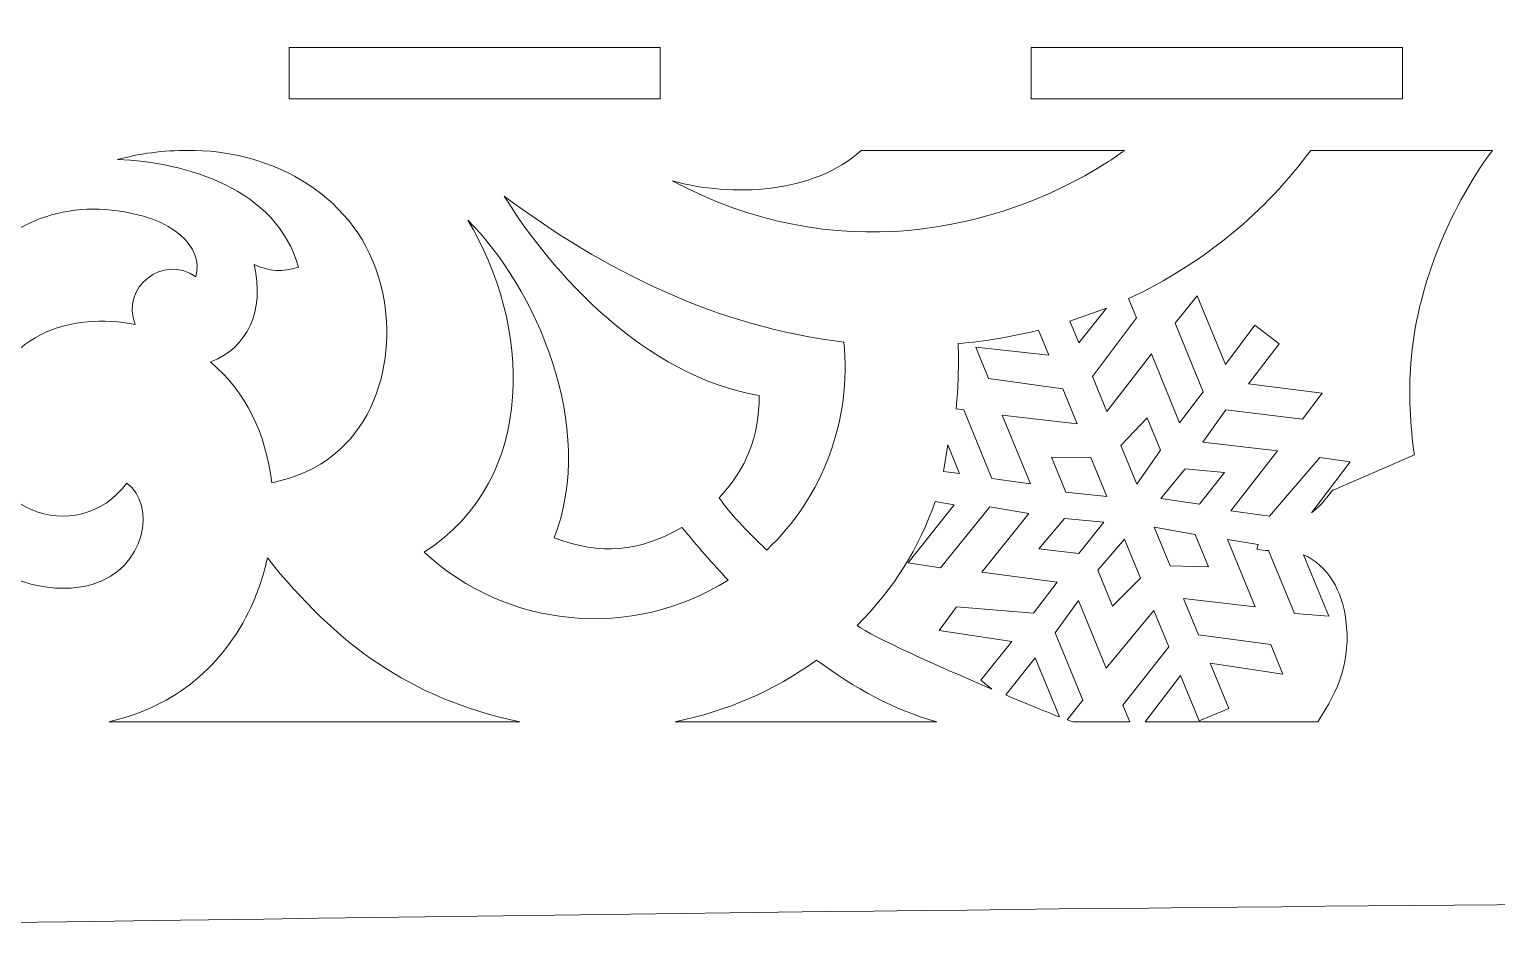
# Model space of a CAD drawing. Header units: centimetres. Extents: x -37.2 to 46.1, y -22.8 to 27.9.
# Drawn here: x 17.83 to 29.23, y -22.83 to -15.77 of the extents above; entities that cross this region are included whole.
import ezdxf

# ---------------------------------------------------------------- set-up
doc = ezdxf.new("R2010")
doc.units = ezdxf.units.CM
doc.header["$MEASUREMENT"] = 0
doc.layers.add('layer 1', color=7, linetype='Continuous')

msp = doc.modelspace()

# ---------------------------------------------------------------- linework, layer by layer
at = {"layer": 'layer 1', "color": 142, "lineweight": 9}
for points, knots in [([(5.04138, -7.22903), (5.04138, -7.22903), (5.04138, -7.80486), (5.04138, -7.80486), (5.04138, -7.80486), (4.11974, -8.68208), (3.58539, -9.56149), (3.36251, -10.50175), (3.36251, -10.50175), (3.05232, -11.81044), (3.3578, -13.15915), (4.07231, -14.72373), (4.07231, -14.72373), (4.15243, -14.89916), (4.21135, -15.0615), (4.25166, -15.21113), (4.25166, -15.21113), (4.25166, -15.21113), (4.0465, -15.4784), (4.0465, -15.4784), (4.0465, -15.4784), (4.0465, -15.4784), (3.81004, -15.51384), (3.81004, -15.51384), (3.81004, -15.51384), (3.81004, -15.51384), (4.02782, -15.2193), (4.02782, -15.2193), (4.02782, -15.2193), (4.02782, -15.2193), (3.93349, -15.14337), (3.93349, -15.14337), (3.93349, -15.14337), (3.93349, -15.14337), (3.63977, -15.53223), (3.63977, -15.53223), (3.63977, -15.53223), (3.60258, -15.4427), (3.58737, -15.38952), (3.47088, -15.31459), (3.47088, -15.31459), (3.47088, -15.31459), (3.91715, -15.12923), (3.91715, -15.12923), (3.91715, -15.12923), (3.91715, -15.12923), (3.87266, -15.02212), (3.87266, -15.02212), (3.87266, -15.02212), (3.87266, -15.02212), (3.53611, -15.15668), (3.53611, -15.15668), (3.53611, -15.15668), (3.53611, -15.15668), (3.63003, -14.9293), (3.63003, -14.9293), (3.63003, -14.9293), (3.63003, -14.9293), (3.96919, -14.78842), (3.96919, -14.78842), (3.96919, -14.78842), (3.96919, -14.78842), (3.91578, -14.68502), (3.91578, -14.68502), (3.91578, -14.68502), (3.91578, -14.68502), (3.69525, -14.7714), (3.69525, -14.7714), (3.69525, -14.7714), (3.69525, -14.7714), (3.76831, -14.59453), (3.76831, -14.59453), (3.76831, -14.59453), (3.76831, -14.59453), (3.66093, -14.55018), (3.66093, -14.55018), (3.66093, -14.55018), (3.66093, -14.55018), (3.58787, -14.72703), (3.58787, -14.72703), (3.58787, -14.72703), (3.58787, -14.72703), (3.49258, -14.51022), (3.49258, -14.51022), (3.49258, -14.51022), (3.49258, -14.51022), (3.38177, -14.54578), (3.38177, -14.54578), (3.38177, -14.54578), (3.38177, -14.54578), (3.52265, -14.88494), (3.52265, -14.88494), (3.52265, -14.88494), (3.52265, -14.88494), (3.42873, -15.11233), (3.42873, -15.11233), (3.42873, -15.11233), (3.42873, -15.11233), (3.28524, -14.77949), (3.28524, -14.77949), (3.28524, -14.77949), (3.28524, -14.77949), (3.17814, -14.82397), (3.17814, -14.82397), (3.17814, -14.82397), (3.17814, -14.82397), (3.3635, -15.27024), (3.3635, -15.27024), (3.3635, -15.27024), (3.3635, -15.27024), (3.34194, -15.26873), (3.34194, -15.26873), (3.34194, -15.26873), (3.25672, -15.24832), (3.17282, -15.26049), (3.09025, -15.30526), (3.09025, -15.30526), (3.09025, -15.30526), (3.15026, -14.81985), (3.15026, -14.81985), (3.15026, -14.81985), (3.15026, -14.81985), (3.02984, -14.80708), (3.02984, -14.80708), (3.02984, -14.80708), (3.02984, -14.80708), (2.98259, -15.17206), (2.98259, -15.17206), (2.98259, -15.17206), (2.98259, -15.17206), (2.83375, -14.97748), (2.83375, -14.97748), (2.83375, -14.97748), (2.83375, -14.97748), (2.88731, -14.61512), (2.88731, -14.61512), (2.88731, -14.61512), (2.88731, -14.61512), (2.76949, -14.59603), (2.76949, -14.59603), (2.76949, -14.59603), (2.76949, -14.59603), (2.73503, -14.84059), (2.73503, -14.84059), (2.73503, -14.84059), (2.73503, -14.84059), (2.61365, -14.68693), (2.61365, -14.68693), (2.61365, -14.68693), (2.61365, -14.68693), (2.52398, -14.7608), (2.52398, -14.7608), (2.52398, -14.7608), (2.52398, -14.7608), (2.63904, -14.91184), (2.63904, -14.91184), (2.63904, -14.91184), (2.63904, -14.91184), (2.39449, -14.87739), (2.39449, -14.87739), (2.39449, -14.87739), (2.39449, -14.87739), (2.38804, -15.00041), (2.38804, -15.00041), (2.38804, -15.00041), (2.38804, -15.00041), (2.73777, -15.04874), (2.73777, -15.04874), (2.73777, -15.04874), (2.73777, -15.04874), (2.89554, -15.23962), (2.89554, -15.23962), (2.89554, -15.23962), (2.89554, -15.23962), (2.52797, -15.19869), (2.52797, -15.19869), (2.52797, -15.19869), (2.52797, -15.19869), (2.51779, -15.3128), (2.51779, -15.3128), (2.51779, -15.3128), (2.51779, -15.3128), (2.99427, -15.37651), (2.99427, -15.37651), (2.99427, -15.37651), (2.97684, -15.41868), (2.9363, -15.42787), (2.91683, -15.49241), (2.91683, -15.49241), (2.91683, -15.49241), (2.88991, -15.62917), (2.88991, -15.62917), (2.88991, -15.62917), (2.88991, -15.62917), (2.50736, -15.33807), (2.50736, -15.33807), (2.50736, -15.33807), (2.50736, -15.33807), (2.43143, -15.4324), (2.43143, -15.4324), (2.43143, -15.4324), (2.43143, -15.4324), (2.72335, -15.65649), (2.72335, -15.65649), (2.72335, -15.65649), (2.72335, -15.65649), (2.47427, -15.6867), (2.47427, -15.6867), (2.47427, -15.6867), (2.47427, -15.6867), (2.19498, -15.46782), (2.19498, -15.46782), (2.19498, -15.46782), (2.19498, -15.46782), (2.11272, -15.55954), (2.11272, -15.55954), (2.11272, -15.55954), (2.11272, -15.55954), (2.3077, -15.71402), (2.3077, -15.71402), (2.3077, -15.71402), (2.3077, -15.71402), (2.12219, -15.73351), (2.12219, -15.73351), (2.12219, -15.73351), (2.12219, -15.73351), (2.13099, -15.85545), (2.13099, -15.85545), (2.13099, -15.85545), (2.13099, -15.85545), (2.32542, -15.83226), (2.32542, -15.83226), (2.32542, -15.83226), (2.32542, -15.83226), (2.17986, -16.02352), (2.17986, -16.02352), (2.17986, -16.02352), (2.17986, -16.02352), (2.27681, -16.09314), (2.27681, -16.09314), (2.27681, -16.09314), (2.27681, -16.09314), (2.49197, -15.80492), (2.49197, -15.80492), (2.49197, -15.80492), (2.49197, -15.80492), (2.73474, -15.77211), (2.73474, -15.77211), (2.73474, -15.77211), (2.73474, -15.77211), (2.51066, -16.06403), (2.51066, -16.06403), (2.51066, -16.06403), (2.51066, -16.06403), (2.60759, -16.13365), (2.60759, -16.13365), (2.60759, -16.13365), (2.60759, -16.13365), (2.90872, -15.76263), (2.90872, -15.76263), (2.90872, -15.76263), (2.93563, -15.85262), (2.99069, -15.92219), (3.0739, -15.97136), (3.0739, -15.97136), (3.0739, -15.97136), (2.62764, -16.15672), (2.62764, -16.15672), (2.62764, -16.15672), (2.62764, -16.15672), (2.67474, -16.2575), (2.67474, -16.2575), (2.67474, -16.2575), (2.67474, -16.2575), (3.01129, -16.12294), (3.01129, -16.12294), (3.01129, -16.12294), (3.01129, -16.12294), (2.91736, -16.35034), (2.91736, -16.35034), (2.91736, -16.35034), (2.91736, -16.35034), (2.57908, -16.48911), (2.57908, -16.48911), (2.57908, -16.48911), (2.57908, -16.48911), (2.62727, -16.59704), (2.62727, -16.59704), (2.62727, -16.59704), (2.53945, -16.55959), (2.45776, -16.51209), (2.38493, -16.45452), (2.38493, -16.45452), (2.12967, -16.25279), (1.99271, -15.8816), (2.13259, -15.32621), (2.13259, -15.32621), (2.41633, -14.19966), (2.07142, -13.07487), (1.31467, -12.2466), (1.31467, -12.2466), (0.62726, -11.49422), (-0.42188, -10.97805), (-1.45658, -11.12116), (-1.45658, -11.12116), (-3.77727, -11.44212), (-4.74234, -13.38298), (-4.47224, -15.58046), (-4.47224, -15.58046), (-4.42456, -15.96838), (-4.33878, -16.36589), (-4.21669, -16.76513), (-4.21669, -16.76513), (-4.79473, -16.86683), (-5.32915, -17.2274), (-5.5415, -17.87243), (-5.5415, -17.87243), (-5.65942, -18.23307), (-5.61338, -18.73274), (-5.28413, -19.05845), (-5.28413, -19.05845), (-5.01169, -19.29137), (-4.67593, -19.31282), (-4.41263, -19.05845), (-4.41263, -19.05845), (-4.12002, -18.75623), (-4.35351, -18.23307), (-4.76036, -18.28443), (-4.76036, -18.28443), (-4.85108, -17.97684), (-4.64613, -17.81971), (-4.35619, -17.79154), (-4.35619, -17.79154), (-4.11173, -17.77077), (-3.80631, -17.94811), (-3.47977, -18.45663), (-3.47977, -18.45663), (-3.43698, -18.53111), (-3.39301, -18.6043), (-3.34818, -18.67755), (-3.34818, -18.67755), (-2.2276, -20.48726), (-0.51073, -21.54817), (2.42099, -22.1322), (2.42099, -22.1322), (5.48001, -22.74159), (9.91313, -22.82743), (16.50877, -22.72871), (16.50877, -22.72871), (26.61682, -22.57742), (31.69118, -22.53529), (39.75325, -22.53529), (39.75325, -22.53529), (40.12609, -22.53529), (40.4675, -22.46321), (40.7757, -22.3332), (40.7757, -22.3332), (40.7757, -22.3332), (40.89259, -22.33345), (40.89259, -22.33345), (40.89259, -22.33345), (40.89259, -22.31752), (40.89981, -22.29612), (40.91347, -22.27006), (40.91347, -22.27006), (41.63048, -21.91592), (42.15383, -21.23918), (42.45852, -20.43673), (42.45852, -20.43673), (43.24648, -18.36154), (42.51304, -15.42093), (39.8571, -15.2402), (39.8571, -15.2402), (38.69057, -15.16083), (38.1064, -15.39247), (37.54139, -15.68056), (37.54139, -15.68056), (37.54139, -15.68056), (37.54139, -10.36566), (37.54139, -10.36566), (37.54139, -10.36566), (39.02251, -10.411), (40.66563, -9.33482), (41.2405, -8.11794), (41.2405, -8.11794), (41.8106, -6.91113), (41.73556, -5.27261), (41.37358, -3.97873), (41.37358, -3.97873), (41.53178, -4.02868), (41.69777, -4.05556), (41.86662, -4.06129), (41.86662, -4.06129), (42.86671, -4.13567), (43.68738, -3.52313), (44.11011, -2.68933), (44.11011, -2.68933), (44.76561, -1.39644), (44.23801, 0.49636), (43.22619, 1.41474), (43.22619, 1.41474), (43.17437, 1.46064), (43.12191, 1.5028), (43.0686, 1.54245), (43.0686, 1.54245), (42.8948, 1.68796), (42.70495, 1.81484), (42.50263, 1.91308), (42.50263, 1.91308), (41.48407, 2.41504), (40.10785, 2.33105), (39.02131, 1.67297), (39.02131, 1.67297), (37.93501, 1.01528), (37.14131, -0.21827), (36.68906, -1.36518), (36.68906, -1.36518), (36.23759, -2.51069), (36.13334, -3.57314), (35.89227, -4.40207), (35.89227, -4.40207), (35.65025, -5.23281), (35.27814, -5.8283), (34.84764, -6.15491), (34.84764, -6.15491), (34.48777, -6.4347), (34.09102, -6.51931), (33.79801, -6.3093), (33.79801, -6.3093), (33.79801, -6.3093), (33.79809, -6.30915), (33.79809, -6.30915), (33.79809, -6.30915), (34.10489, -5.73389), (33.71261, -5.34756), (33.32365, -5.38679), (33.32365, -5.38679), (31.82911, -5.23127), (29.60017, -9.3815), (28.127, -10.25573), (28.127, -10.25573), (26.64157, -11.13724), (26.03771, -11.22866), (24.61122, -10.53215), (24.61122, -10.53215), (25.31235, -10.71002), (26.35719, -10.59902), (26.58322, -9.82779), (26.58322, -9.82779), (26.39824, -9.77087), (26.2211, -9.75273), (26.02872, -9.77087), (26.02872, -9.77087), (26.37399, -9.42475), (26.51633, -8.93082), (26.34194, -8.49381), (26.34194, -8.49381), (26.21661, -8.17975), (26.04896, -8.10899), (25.84064, -8.0367), (25.84064, -8.0367), (25.08886, -7.77585), (24.84623, -8.91499), (25.64981, -8.92602), (25.64981, -8.92602), (25.66819, -9.2277), (25.45115, -9.48596), (25.12116, -9.63751), (25.12116, -9.63751), (24.7317, -9.82211), (24.18973, -9.85413), (23.54647, -9.69439), (23.54647, -9.69439), (22.90481, -9.53469), (22.16573, -9.17895), (21.2308, -9.04556), (21.2308, -9.04556), (20.41389, -8.92915), (19.44789, -8.97775), (18.63457, -9.34654), (18.63457, -9.34654), (18.63457, -9.34654), (18.6342, -9.34666), (18.6342, -9.34666), (18.6342, -9.34666), (17.81908, -9.61102), (16.12254, -10.49685), (14.9614, -10.26498), (14.9614, -10.26498), (13.58409, -9.98683), (11.95365, -9.04502), (11.07222, -7.14028), (11.07222, -7.14028), (11.63012, -7.91397), (12.74654, -8.69541), (13.55443, -8.12621), (13.55443, -8.12621), (13.41483, -7.91221), (13.25356, -7.74322), (13.04973, -7.59706), (13.04973, -7.59706), (13.65321, -7.54956), (14.16829, -7.18298), (14.32719, -6.60247), (14.32719, -6.60247), (14.44138, -6.18526), (14.32938, -5.97236), (14.17837, -5.7233), (14.17837, -5.7233), (13.63337, -4.82445), (12.53018, -5.74297), (13.31575, -6.4392), (13.31575, -6.4392), (13.10525, -6.75293), (12.69507, -6.82299), (12.25416, -6.69127), (12.25416, -6.69127), (11.72945, -6.54151), (11.16971, -6.11093), (10.65525, -5.4045), (10.65525, -5.4045), (10.14235, -4.69948), (9.68179, -3.71768), (8.85919, -2.78852), (8.85919, -2.78852), (8.03538, -1.85831), (6.85387, -0.97512), (5.58633, -0.75725), (5.58633, -0.75725), (4.31841, -0.53911), (2.96666, -0.98351), (2.15754, -1.85483), (2.15754, -1.85483), (1.38105, -2.68159), (0.97107, -3.71284), (1.3237, -5.32958), (1.3237, -5.32958), (1.67633, -6.94634), (2.94462, -8.04961), (4.79523, -7.35661), (4.79523, -7.35661), (4.88034, -7.3195), (4.96266, -7.27697), (5.04138, -7.22903)], [0, 0, 0, 0, 0.00729927, 0.00729927, 0.00729927, 0.00729927, 0.01459854, 0.01459854, 0.01459854, 0.01459854, 0.02189781, 0.02189781, 0.02189781, 0.02189781, 0.02919708, 0.02919708, 0.02919708, 0.02919708, 0.03649635, 0.03649635, 0.03649635, 0.03649635, 0.04379562, 0.04379562, 0.04379562, 0.04379562, 0.05109489, 0.05109489, 0.05109489, 0.05109489, 0.05839416, 0.05839416, 0.05839416, 0.05839416, 0.06569343, 0.06569343, 0.06569343, 0.06569343, 0.0729927, 0.0729927, 0.0729927, 0.0729927, 0.08029197, 0.08029197, 0.08029197, 0.08029197, 0.08759124, 0.08759124, 0.08759124, 0.08759124, 0.09489051, 0.09489051, 0.09489051, 0.09489051, 0.10218978, 0.10218978, 0.10218978, 0.10218978, 0.10948905, 0.10948905, 0.10948905, 0.10948905, 0.11678832, 0.11678832, 0.11678832, 0.11678832, 0.12408759, 0.12408759, 0.12408759, 0.12408759, 0.13138686, 0.13138686, 0.13138686, 0.13138686, 0.13868613, 0.13868613, 0.13868613, 0.13868613, 0.1459854, 0.1459854, 0.1459854, 0.1459854, 0.15328467, 0.15328467, 0.15328467, 0.15328467, 0.16058394, 0.16058394, 0.16058394, 0.16058394, 0.16788321, 0.16788321, 0.16788321, 0.16788321, 0.17518248, 0.17518248, 0.17518248, 0.17518248, 0.18248175, 0.18248175, 0.18248175, 0.18248175, 0.18978102, 0.18978102, 0.18978102, 0.18978102, 0.19708029, 0.19708029, 0.19708029, 0.19708029, 0.20437956, 0.20437956, 0.20437956, 0.20437956, 0.21167883, 0.21167883, 0.21167883, 0.21167883, 0.2189781, 0.2189781, 0.2189781, 0.2189781, 0.22627737, 0.22627737, 0.22627737, 0.22627737, 0.23357664, 0.23357664, 0.23357664, 0.23357664, 0.24087591, 0.24087591, 0.24087591, 0.24087591, 0.24817518, 0.24817518, 0.24817518, 0.24817518, 0.25547445, 0.25547445, 0.25547445, 0.25547445, 0.26277372, 0.26277372, 0.26277372, 0.26277372, 0.27007299, 0.27007299, 0.27007299, 0.27007299, 0.27737226, 0.27737226, 0.27737226, 0.27737226, 0.28467153, 0.28467153, 0.28467153, 0.28467153, 0.2919708, 0.2919708, 0.2919708, 0.2919708, 0.29927007, 0.29927007, 0.29927007, 0.29927007, 0.30656934, 0.30656934, 0.30656934, 0.30656934, 0.31386861, 0.31386861, 0.31386861, 0.31386861, 0.32116788, 0.32116788, 0.32116788, 0.32116788, 0.32846715, 0.32846715, 0.32846715, 0.32846715, 0.33576642, 0.33576642, 0.33576642, 0.33576642, 0.34306569, 0.34306569, 0.34306569, 0.34306569, 0.35036496, 0.35036496, 0.35036496, 0.35036496, 0.35766423, 0.35766423, 0.35766423, 0.35766423, 0.3649635, 0.3649635, 0.3649635, 0.3649635, 0.37226277, 0.37226277, 0.37226277, 0.37226277, 0.37956204, 0.37956204, 0.37956204, 0.37956204, 0.38686131, 0.38686131, 0.38686131, 0.38686131, 0.39416058, 0.39416058, 0.39416058, 0.39416058, 0.40145985, 0.40145985, 0.40145985, 0.40145985, 0.40875912, 0.40875912, 0.40875912, 0.40875912, 0.41605839, 0.41605839, 0.41605839, 0.41605839, 0.42335766, 0.42335766, 0.42335766, 0.42335766, 0.43065693, 0.43065693, 0.43065693, 0.43065693, 0.4379562, 0.4379562, 0.4379562, 0.4379562, 0.44525547, 0.44525547, 0.44525547, 0.44525547, 0.45255474, 0.45255474, 0.45255474, 0.45255474, 0.45985401, 0.45985401, 0.45985401, 0.45985401, 0.46715328, 0.46715328, 0.46715328, 0.46715328, 0.47445255, 0.47445255, 0.47445255, 0.47445255, 0.48175182, 0.48175182, 0.48175182, 0.48175182, 0.48905109, 0.48905109, 0.48905109, 0.48905109, 0.49635036, 0.49635036, 0.49635036, 0.49635036, 0.50364964, 0.50364964, 0.50364964, 0.50364964, 0.51094891, 0.51094891, 0.51094891, 0.51094891, 0.51824818, 0.51824818, 0.51824818, 0.51824818, 0.52554745, 0.52554745, 0.52554745, 0.52554745, 0.53284672, 0.53284672, 0.53284672, 0.53284672, 0.54014599, 0.54014599, 0.54014599, 0.54014599, 0.54744526, 0.54744526, 0.54744526, 0.54744526, 0.55474453, 0.55474453, 0.55474453, 0.55474453, 0.5620438, 0.5620438, 0.5620438, 0.5620438, 0.56934307, 0.56934307, 0.56934307, 0.56934307, 0.57664234, 0.57664234, 0.57664234, 0.57664234, 0.58394161, 0.58394161, 0.58394161, 0.58394161, 0.59124088, 0.59124088, 0.59124088, 0.59124088, 0.59854015, 0.59854015, 0.59854015, 0.59854015, 0.60583942, 0.60583942, 0.60583942, 0.60583942, 0.61313869, 0.61313869, 0.61313869, 0.61313869, 0.62043796, 0.62043796, 0.62043796, 0.62043796, 0.62773723, 0.62773723, 0.62773723, 0.62773723, 0.6350365, 0.6350365, 0.6350365, 0.6350365, 0.64233577, 0.64233577, 0.64233577, 0.64233577, 0.64963504, 0.64963504, 0.64963504, 0.64963504, 0.65693431, 0.65693431, 0.65693431, 0.65693431, 0.66423358, 0.66423358, 0.66423358, 0.66423358, 0.67153285, 0.67153285, 0.67153285, 0.67153285, 0.67883212, 0.67883212, 0.67883212, 0.67883212, 0.68613139, 0.68613139, 0.68613139, 0.68613139, 0.69343066, 0.69343066, 0.69343066, 0.69343066, 0.70072993, 0.70072993, 0.70072993, 0.70072993, 0.7080292, 0.7080292, 0.7080292, 0.7080292, 0.71532847, 0.71532847, 0.71532847, 0.71532847, 0.72262774, 0.72262774, 0.72262774, 0.72262774, 0.72992701, 0.72992701, 0.72992701, 0.72992701, 0.73722628, 0.73722628, 0.73722628, 0.73722628, 0.74452555, 0.74452555, 0.74452555, 0.74452555, 0.75182482, 0.75182482, 0.75182482, 0.75182482, 0.75912409, 0.75912409, 0.75912409, 0.75912409, 0.76642336, 0.76642336, 0.76642336, 0.76642336, 0.77372263, 0.77372263, 0.77372263, 0.77372263, 0.7810219, 0.7810219, 0.7810219, 0.7810219, 0.78832117, 0.78832117, 0.78832117, 0.78832117, 0.79562044, 0.79562044, 0.79562044, 0.79562044, 0.80291971, 0.80291971, 0.80291971, 0.80291971, 0.81021898, 0.81021898, 0.81021898, 0.81021898, 0.81751825, 0.81751825, 0.81751825, 0.81751825, 0.82481752, 0.82481752, 0.82481752, 0.82481752, 0.83211679, 0.83211679, 0.83211679, 0.83211679, 0.83941606, 0.83941606, 0.83941606, 0.83941606, 0.84671533, 0.84671533, 0.84671533, 0.84671533, 0.8540146, 0.8540146, 0.8540146, 0.8540146, 0.86131387, 0.86131387, 0.86131387, 0.86131387, 0.86861314, 0.86861314, 0.86861314, 0.86861314, 0.87591241, 0.87591241, 0.87591241, 0.87591241, 0.88321168, 0.88321168, 0.88321168, 0.88321168, 0.89051095, 0.89051095, 0.89051095, 0.89051095, 0.89781022, 0.89781022, 0.89781022, 0.89781022, 0.90510949, 0.90510949, 0.90510949, 0.90510949, 0.91240876, 0.91240876, 0.91240876, 0.91240876, 0.91970803, 0.91970803, 0.91970803, 0.91970803, 0.9270073, 0.9270073, 0.9270073, 0.9270073, 0.93430657, 0.93430657, 0.93430657, 0.93430657, 0.94160584, 0.94160584, 0.94160584, 0.94160584, 0.94890511, 0.94890511, 0.94890511, 0.94890511, 0.95620438, 0.95620438, 0.95620438, 0.95620438, 0.96350365, 0.96350365, 0.96350365, 0.96350365, 0.97080292, 0.97080292, 0.97080292, 0.97080292, 0.97810219, 0.97810219, 0.97810219, 0.97810219, 0.98540146, 0.98540146, 0.98540146, 0.98540146, 1, 1, 1, 1]), ([(22.7323, -15.91228), (22.7323, -15.91228), (21.22536, -15.91228), (21.22536, -15.91228), (21.22536, -15.91228), (21.22536, -15.91228), (19.85048, -15.91228), (19.85048, -15.91228), (19.85048, -15.91228), (19.85048, -15.91228), (19.85048, -16.31228), (19.85048, -16.31228), (19.85048, -16.31228), (19.85048, -16.31228), (22.7323, -16.31228), (22.7323, -16.31228), (22.7323, -16.31228), (22.7323, -16.31228), (22.7323, -15.91228), (22.7323, -15.91228)], [0, 0, 0, 0, 0.16666667, 0.16666667, 0.16666667, 0.16666667, 0.33333333, 0.33333333, 0.33333333, 0.33333333, 0.5, 0.5, 0.5, 0.5, 0.66666667, 0.66666667, 0.66666667, 0.66666667, 1, 1, 1, 1]), ([(28.49594, -15.91228), (28.49594, -15.91228), (28.15269, -15.91228), (28.15269, -15.91228), (28.15269, -15.91228), (28.15269, -15.91228), (27.05799, -15.91228), (27.05799, -15.91228), (27.05799, -15.91228), (27.05799, -15.91228), (25.61412, -15.91228), (25.61412, -15.91228), (25.61412, -15.91228), (25.61412, -15.91228), (25.61412, -16.31228), (25.61412, -16.31228), (25.61412, -16.31228), (25.61412, -16.31228), (28.49594, -16.31228), (28.49594, -16.31228), (28.49594, -16.31228), (28.49594, -16.31228), (28.49594, -15.91228), (28.49594, -15.91228)], [0, 0, 0, 0, 0.14285714, 0.14285714, 0.14285714, 0.14285714, 0.28571429, 0.28571429, 0.28571429, 0.28571429, 0.42857143, 0.42857143, 0.42857143, 0.42857143, 0.57142857, 0.57142857, 0.57142857, 0.57142857, 0.71428571, 0.71428571, 0.71428571, 0.71428571, 1, 1, 1, 1]), ([(19.11654, -16.71228), (18.89691, -16.71228), (18.73917, -16.72507), (18.51851, -16.78423), (18.51851, -16.78423), (19.04549, -16.80175), (19.75755, -17.01094), (19.92402, -17.61897), (19.92402, -17.61897), (19.80052, -17.66052), (19.697, -17.65228), (19.57868, -17.59871), (19.57868, -17.59871), (19.66604, -17.96386), (19.52501, -18.2469), (19.24156, -18.35546), (19.24156, -18.35546), (19.51325, -18.58918), (19.67195, -18.90933), (19.71591, -19.29358), (19.71591, -19.29358), (20.49505, -19.14174), (20.69522, -18.3836), (20.57964, -17.82267), (20.57964, -17.82267), (20.43271, -17.11618), (19.79349, -16.73031), (19.11654, -16.71228)], [0, 0, 0, 0, 0.125, 0.125, 0.125, 0.125, 0.25, 0.25, 0.25, 0.25, 0.375, 0.375, 0.375, 0.375, 0.5, 0.5, 0.5, 0.5, 0.625, 0.625, 0.625, 0.625, 0.75, 0.75, 0.75, 0.75, 1, 1, 1, 1]), ([(26.34008, -16.71228), (26.34008, -16.71228), (24.2944, -16.71228), (24.2944, -16.71228), (24.2944, -16.71228), (23.92329, -17.04977), (23.28966, -17.0781), (22.8265, -16.94912), (22.8265, -16.94912), (24.08135, -17.62171), (25.34171, -17.34793), (26.19373, -16.8124), (26.19373, -16.8124), (26.24466, -16.78023), (26.29334, -16.74679), (26.34008, -16.71228)], [0, 0, 0, 0, 0.2, 0.2, 0.2, 0.2, 0.4, 0.4, 0.4, 0.4, 0.6, 0.6, 0.6, 0.6, 1, 1, 1, 1]), ([(29.19446, -16.71228), (29.19446, -16.71228), (27.78482, -16.71228), (27.78482, -16.71228), (27.78482, -16.71228), (27.43584, -17.18287), (26.96179, -17.5885), (26.37022, -17.86309), (26.37022, -17.86309), (26.37022, -17.86309), (26.43135, -18.01197), (26.43135, -18.01197), (26.43135, -18.01197), (26.43135, -18.01197), (26.0898, -18.47001), (26.0898, -18.47001), (26.0898, -18.47001), (26.0898, -18.47001), (26.20145, -18.74191), (26.20145, -18.74191), (26.20145, -18.74191), (26.20145, -18.74191), (26.54715, -18.29399), (26.54715, -18.29399), (26.54715, -18.29399), (26.54715, -18.29399), (26.76631, -18.82776), (26.76631, -18.82776), (26.76631, -18.82776), (26.76631, -18.82776), (26.95012, -18.58752), (26.95012, -18.58752), (26.95012, -18.58752), (26.95012, -18.58752), (26.73096, -18.05375), (26.73096, -18.05375), (26.73096, -18.05375), (26.73096, -18.05375), (26.90291, -17.84191), (26.90291, -17.84191), (26.90291, -17.84191), (26.90291, -17.84191), (27.12208, -18.37568), (27.12208, -18.37568), (27.12208, -18.37568), (27.12208, -18.37568), (27.34978, -18.07035), (27.34978, -18.07035), (27.34978, -18.07035), (27.34978, -18.07035), (27.53915, -18.21622), (27.53915, -18.21622), (27.53915, -18.21622), (27.53915, -18.21622), (27.30136, -18.52569), (27.30136, -18.52569), (27.30136, -18.52569), (27.30136, -18.52569), (27.87216, -18.59732), (27.87216, -18.59732), (27.87216, -18.59732), (27.87216, -18.59732), (27.72035, -18.80089), (27.72035, -18.80089), (27.72035, -18.80089), (27.72035, -18.80089), (27.12528, -18.72744), (27.12528, -18.72744), (27.12528, -18.72744), (27.12528, -18.72744), (26.94559, -18.97777), (26.94559, -18.97777), (26.94559, -18.97777), (26.94559, -18.97777), (27.52647, -19.04526), (27.52647, -19.04526), (27.52647, -19.04526), (27.52647, -19.04526), (27.16476, -19.51154), (27.16476, -19.51154), (27.16476, -19.51154), (27.16476, -19.51154), (27.46436, -19.55329), (27.46436, -19.55329), (27.46436, -19.55329), (27.46436, -19.55329), (27.85447, -19.0989), (27.85447, -19.0989), (27.85447, -19.0989), (27.85447, -19.0989), (28.09134, -19.13111), (28.09134, -19.13111), (28.09134, -19.13111), (28.09134, -19.13111), (27.79003, -19.52709), (27.79003, -19.52709), (27.79003, -19.52709), (27.88358, -19.44992), (27.87391, -19.44955), (27.95605, -19.34999), (27.95605, -19.34999), (27.95605, -19.34999), (27.958, -19.35122), (27.958, -19.35122), (27.958, -19.35122), (27.958, -19.35122), (28.58906, -19.07753), (28.58906, -19.07753), (28.58906, -19.07753), (28.55707, -18.8549), (28.54223, -18.58735), (28.56083, -18.36609), (28.56083, -18.36609), (28.60811, -17.7868), (28.83902, -17.19793), (29.19446, -16.71228)], [0, 0, 0, 0, 0.03333333, 0.03333333, 0.03333333, 0.03333333, 0.06666667, 0.06666667, 0.06666667, 0.06666667, 0.1, 0.1, 0.1, 0.1, 0.13333333, 0.13333333, 0.13333333, 0.13333333, 0.16666667, 0.16666667, 0.16666667, 0.16666667, 0.2, 0.2, 0.2, 0.2, 0.23333333, 0.23333333, 0.23333333, 0.23333333, 0.26666667, 0.26666667, 0.26666667, 0.26666667, 0.3, 0.3, 0.3, 0.3, 0.33333333, 0.33333333, 0.33333333, 0.33333333, 0.36666667, 0.36666667, 0.36666667, 0.36666667, 0.4, 0.4, 0.4, 0.4, 0.43333333, 0.43333333, 0.43333333, 0.43333333, 0.46666667, 0.46666667, 0.46666667, 0.46666667, 0.5, 0.5, 0.5, 0.5, 0.53333333, 0.53333333, 0.53333333, 0.53333333, 0.56666667, 0.56666667, 0.56666667, 0.56666667, 0.6, 0.6, 0.6, 0.6, 0.63333333, 0.63333333, 0.63333333, 0.63333333, 0.66666667, 0.66666667, 0.66666667, 0.66666667, 0.7, 0.7, 0.7, 0.7, 0.73333333, 0.73333333, 0.73333333, 0.73333333, 0.76666667, 0.76666667, 0.76666667, 0.76666667, 0.8, 0.8, 0.8, 0.8, 0.83333333, 0.83333333, 0.83333333, 0.83333333, 0.86666667, 0.86666667, 0.86666667, 0.86666667, 0.9, 0.9, 0.9, 0.9, 0.93333333, 0.93333333, 0.93333333, 0.93333333, 1, 1, 1, 1]), ([(21.52182, -17.06728), (22.29699, -17.64945), (23.1864, -18.08674), (24.15809, -18.20122), (24.15809, -18.20122), (24.21997, -18.80373), (23.99811, -19.40215), (23.56022, -19.81675), (23.56022, -19.81675), (23.40303, -19.66904), (23.26854, -19.52544), (23.19047, -19.41141), (23.19047, -19.41141), (23.40681, -19.17542), (23.50107, -18.93803), (23.50107, -18.61585), (23.50107, -18.61585), (22.61292, -18.46814), (21.88572, -17.66052), (21.52182, -17.06728)], [0, 0, 0, 0, 0.16666667, 0.16666667, 0.16666667, 0.16666667, 0.33333333, 0.33333333, 0.33333333, 0.33333333, 0.5, 0.5, 0.5, 0.5, 0.66666667, 0.66666667, 0.66666667, 0.66666667, 1, 1, 1, 1]), ([(17.25166, -17.85357), (17.47061, -17.38913), (17.96167, -17.11855), (18.47173, -17.17619), (18.47173, -17.17619), (18.96466, -17.22977), (19.18656, -17.4644), (19.12737, -17.69386), (19.12737, -17.69386), (18.87454, -17.51557), (18.54157, -17.77595), (18.65576, -18.0645), (18.65576, -18.0645), (18.17553, -17.97243), (17.57122, -18.11409), (17.47044, -18.84256), (17.47044, -18.84256), (17.3834, -19.48389), (18.20963, -19.81675), (18.59109, -19.29634), (18.59109, -19.29634), (18.82169, -19.46657), (18.73825, -19.96304), (18.32245, -20.08364), (18.32245, -20.08364), (18.05658, -20.16164), (17.63312, -20.09741), (17.36586, -19.78996), (17.36586, -19.78996), (16.96081, -19.32861), (16.95278, -18.47946), (17.25166, -17.85357)], [0, 0, 0, 0, 0.11111111, 0.11111111, 0.11111111, 0.11111111, 0.22222222, 0.22222222, 0.22222222, 0.22222222, 0.33333333, 0.33333333, 0.33333333, 0.33333333, 0.44444444, 0.44444444, 0.44444444, 0.44444444, 0.55555556, 0.55555556, 0.55555556, 0.55555556, 0.66666667, 0.66666667, 0.66666667, 0.66666667, 0.77777778, 0.77777778, 0.77777778, 0.77777778, 1, 1, 1, 1]), ([(20.89954, -19.83426), (21.79183, -19.26268), (21.72716, -18.05112), (21.23839, -17.25518), (21.23839, -17.25518), (21.76362, -17.77046), (22.24588, -18.86558), (21.9088, -19.72159), (21.9088, -19.72159), (22.27545, -19.85694), (22.56166, -19.83426), (22.90152, -19.64087), (22.90152, -19.64087), (23.02261, -19.78996), (23.14231, -19.92426), (23.26028, -20.05035), (23.26028, -20.05035), (22.51453, -20.51992), (21.54726, -20.42992), (20.89954, -19.83426)], [0, 0, 0, 0, 0.16666667, 0.16666667, 0.16666667, 0.16666667, 0.33333333, 0.33333333, 0.33333333, 0.33333333, 0.5, 0.5, 0.5, 0.5, 0.66666667, 0.66666667, 0.66666667, 0.66666667, 1, 1, 1, 1]), ([(25.91324, -18.03998), (25.91324, -18.03998), (25.98229, -18.20814), (25.98229, -18.20814), (25.98229, -18.20814), (25.98229, -18.20814), (26.19824, -17.93783), (26.19824, -17.93783), (26.19824, -17.93783), (26.19824, -17.93783), (25.91324, -18.03998), (25.91324, -18.03998)], [0, 0, 0, 0, 0.25, 0.25, 0.25, 0.25, 0.5, 0.5, 0.5, 0.5, 1, 1, 1, 1]), ([(25.03008, -18.71879), (25.03008, -18.71879), (25.08933, -18.72779), (25.08933, -18.72779), (25.08933, -18.72779), (25.08933, -18.72779), (25.3085, -19.26156), (25.3085, -19.26156), (25.3085, -19.26156), (25.3085, -19.26156), (25.6081, -19.30332), (25.6081, -19.30332), (25.6081, -19.30332), (25.6081, -19.30332), (25.38893, -18.76954), (25.38893, -18.76954), (25.38893, -18.76954), (25.38893, -18.76954), (25.96981, -18.83704), (25.96981, -18.83704), (25.96981, -18.83704), (25.96981, -18.83704), (25.85815, -18.56511), (25.85815, -18.56511), (25.85815, -18.56511), (25.85815, -18.56511), (25.28321, -18.48341), (25.28321, -18.48341), (25.28321, -18.48341), (25.28321, -18.48341), (25.18397, -18.24169), (25.18397, -18.24169), (25.18397, -18.24169), (25.18397, -18.24169), (25.75064, -18.30326), (25.75064, -18.30326), (25.75064, -18.30326), (25.75064, -18.30326), (25.67113, -18.10963), (25.67113, -18.10963), (25.67113, -18.10963), (25.47529, -18.15737), (25.25475, -18.19686), (25.04621, -18.21324), (25.04621, -18.21324), (25.05188, -18.38474), (25.04757, -18.55191), (25.03008, -18.71879)], [0, 0, 0, 0, 0.07692308, 0.07692308, 0.07692308, 0.07692308, 0.15384615, 0.15384615, 0.15384615, 0.15384615, 0.23076923, 0.23076923, 0.23076923, 0.23076923, 0.30769231, 0.30769231, 0.30769231, 0.30769231, 0.38461538, 0.38461538, 0.38461538, 0.38461538, 0.46153846, 0.46153846, 0.46153846, 0.46153846, 0.53846154, 0.53846154, 0.53846154, 0.53846154, 0.61538462, 0.61538462, 0.61538462, 0.61538462, 0.69230769, 0.69230769, 0.69230769, 0.69230769, 0.76923077, 0.76923077, 0.76923077, 0.76923077, 0.84615385, 0.84615385, 0.84615385, 0.84615385, 1, 1, 1, 1]), ([(26.30897, -19.00378), (26.30897, -19.00378), (26.43302, -19.30592), (26.43302, -19.30592), (26.43302, -19.30592), (26.43302, -19.30592), (26.61865, -19.04141), (26.61865, -19.04141), (26.61865, -19.04141), (26.61865, -19.04141), (26.51525, -18.7896), (26.51525, -18.7896), (26.51525, -18.7896), (26.51525, -18.7896), (26.30897, -19.00378), (26.30897, -19.00378)], [0, 0, 0, 0, 0.2, 0.2, 0.2, 0.2, 0.4, 0.4, 0.4, 0.4, 0.6, 0.6, 0.6, 0.6, 1, 1, 1, 1]), ([(24.93293, -19.20633), (24.93293, -19.20633), (25.05745, -19.22343), (25.05745, -19.22343), (25.05745, -19.22343), (25.05745, -19.22343), (24.96552, -18.99954), (24.96552, -18.99954), (24.96552, -18.99954), (24.96552, -18.99954), (24.93293, -19.20633), (24.93293, -19.20633)], [0, 0, 0, 0, 0.25, 0.25, 0.25, 0.25, 0.5, 0.5, 0.5, 0.5, 1, 1, 1, 1]), ([(25.76999, -19.09563), (25.76999, -19.09563), (25.88163, -19.36755), (25.88163, -19.36755), (25.88163, -19.36755), (25.88163, -19.36755), (26.20139, -19.40104), (26.20139, -19.40104), (26.20139, -19.40104), (26.20139, -19.40104), (26.07733, -19.0989), (26.07733, -19.0989), (26.07733, -19.0989), (26.07733, -19.0989), (25.76999, -19.09563), (25.76999, -19.09563)], [0, 0, 0, 0, 0.2, 0.2, 0.2, 0.2, 0.4, 0.4, 0.4, 0.4, 0.6, 0.6, 0.6, 0.6, 1, 1, 1, 1]), ([(26.62004, -19.41743), (26.62004, -19.41743), (26.91966, -19.4592), (26.91966, -19.4592), (26.91966, -19.4592), (26.91966, -19.4592), (27.11354, -19.21481), (27.11354, -19.21481), (27.11354, -19.21481), (27.11354, -19.21481), (26.808, -19.18726), (26.808, -19.18726), (26.808, -19.18726), (26.808, -19.18726), (26.62004, -19.41743), (26.62004, -19.41743)], [0, 0, 0, 0, 0.2, 0.2, 0.2, 0.2, 0.4, 0.4, 0.4, 0.4, 0.6, 0.6, 0.6, 0.6, 1, 1, 1, 1]), ([(25.30915, -20.89713), (25.30915, -20.89713), (25.22166, -20.82723), (25.22166, -20.82723), (25.22166, -20.82723), (25.22166, -20.82723), (25.46357, -20.52783), (25.46357, -20.52783), (25.46357, -20.52783), (25.46357, -20.52783), (24.89871, -20.44198), (24.89871, -20.44198), (24.89871, -20.44198), (24.89871, -20.44198), (25.03451, -20.25677), (25.03451, -20.25677), (25.03451, -20.25677), (25.03451, -20.25677), (25.63139, -20.30593), (25.63139, -20.30593), (25.63139, -20.30593), (25.63139, -20.30593), (25.81519, -20.06567), (25.81519, -20.06567), (25.81519, -20.06567), (25.81519, -20.06567), (25.2302, -19.98811), (25.2302, -19.98811), (25.2302, -19.98811), (25.2302, -19.98811), (25.59603, -19.53189), (25.59603, -19.53189), (25.59603, -19.53189), (25.59603, -19.53189), (25.29229, -19.48006), (25.29229, -19.48006), (25.29229, -19.48006), (25.29229, -19.48006), (24.91045, -19.95462), (24.91045, -19.95462), (24.91045, -19.95462), (24.91045, -19.95462), (24.6594, -19.91648), (24.6594, -19.91648), (24.6594, -19.91648), (24.6594, -19.91648), (25.01516, -19.4644), (25.01516, -19.4644), (25.01516, -19.4644), (25.01516, -19.4644), (24.86837, -19.43983), (24.86837, -19.43983), (24.86837, -19.43983), (24.74039, -19.80529), (24.54954, -20.11449), (24.26163, -20.40312), (24.26163, -20.40312), (24.3844, -20.49221), (24.88619, -20.71709), (25.30915, -20.89713)], [0, 0, 0, 0, 0.0625, 0.0625, 0.0625, 0.0625, 0.125, 0.125, 0.125, 0.125, 0.1875, 0.1875, 0.1875, 0.1875, 0.25, 0.25, 0.25, 0.25, 0.3125, 0.3125, 0.3125, 0.3125, 0.375, 0.375, 0.375, 0.375, 0.4375, 0.4375, 0.4375, 0.4375, 0.5, 0.5, 0.5, 0.5, 0.5625, 0.5625, 0.5625, 0.5625, 0.625, 0.625, 0.625, 0.625, 0.6875, 0.6875, 0.6875, 0.6875, 0.75, 0.75, 0.75, 0.75, 0.8125, 0.8125, 0.8125, 0.8125, 0.875, 0.875, 0.875, 0.875, 1, 1, 1, 1]), ([(25.67333, -19.80615), (25.67333, -19.80615), (25.98302, -19.84377), (25.98302, -19.84377), (25.98302, -19.84377), (25.98302, -19.84377), (26.17691, -19.59938), (26.17691, -19.59938), (26.17691, -19.59938), (26.17691, -19.59938), (25.87136, -19.57184), (25.87136, -19.57184), (25.87136, -19.57184), (25.87136, -19.57184), (25.67333, -19.80615), (25.67333, -19.80615)], [0, 0, 0, 0, 0.2, 0.2, 0.2, 0.2, 0.4, 0.4, 0.4, 0.4, 0.6, 0.6, 0.6, 0.6, 1, 1, 1, 1]), ([(26.69356, -19.94041), (26.69356, -19.94041), (26.99082, -19.94782), (26.99082, -19.94782), (26.99082, -19.94782), (26.99082, -19.94782), (26.88744, -19.69604), (26.88744, -19.69604), (26.88744, -19.69604), (26.88744, -19.69604), (26.56949, -19.63829), (26.56949, -19.63829), (26.56949, -19.63829), (26.56949, -19.63829), (26.69356, -19.94041), (26.69356, -19.94041)], [0, 0, 0, 0, 0.2, 0.2, 0.2, 0.2, 0.4, 0.4, 0.4, 0.4, 0.6, 0.6, 0.6, 0.6, 1, 1, 1, 1]), ([(26.24554, -20.25383), (26.24554, -20.25383), (26.46191, -20.03554), (26.46191, -20.03554), (26.46191, -20.03554), (26.46191, -20.03554), (26.33785, -19.7334), (26.33785, -19.7334), (26.33785, -19.7334), (26.33785, -19.7334), (26.12976, -19.97184), (26.12976, -19.97184), (26.12976, -19.97184), (26.12976, -19.97184), (26.24554, -20.25383), (26.24554, -20.25383)], [0, 0, 0, 0, 0.2, 0.2, 0.2, 0.2, 0.4, 0.4, 0.4, 0.4, 0.6, 0.6, 0.6, 0.6, 1, 1, 1, 1]), ([(27.72899, -19.85381), (27.72899, -19.85381), (27.92433, -20.32954), (27.92433, -20.32954), (27.92433, -20.32954), (27.92433, -20.32954), (27.65726, -20.30972), (27.65726, -20.30972), (27.65726, -20.30972), (27.65726, -20.30972), (27.45624, -19.82015), (27.45624, -19.82015), (27.45624, -19.82015), (27.42628, -19.82062), (27.3959, -19.81724), (27.3646, -19.81004), (27.3646, -19.81004), (27.3646, -19.81004), (27.37654, -19.7748), (27.37654, -19.7748), (27.37654, -19.7748), (27.37654, -19.7748), (27.13848, -19.73419), (27.13848, -19.73419), (27.13848, -19.73419), (27.13848, -19.73419), (27.35353, -20.2579), (27.35353, -20.2579), (27.35353, -20.2579), (27.35353, -20.2579), (26.79693, -20.1922), (26.79693, -20.1922), (26.79693, -20.1922), (26.79693, -20.1922), (26.91272, -20.47419), (26.91272, -20.47419), (26.91272, -20.47419), (26.91272, -20.47419), (27.47345, -20.54997), (27.47345, -20.54997), (27.47345, -20.54997), (27.47345, -20.54997), (27.56856, -20.7816), (27.56856, -20.7816), (27.56856, -20.7816), (27.56856, -20.7816), (27.0037, -20.69576), (27.0037, -20.69576), (27.0037, -20.69576), (27.0037, -20.69576), (27.14844, -21.04826), (27.14844, -21.04826), (27.14844, -21.04826), (27.14844, -21.04826), (26.91679, -21.14339), (26.91679, -21.14339), (26.91679, -21.14339), (26.91679, -21.14339), (26.77205, -20.79088), (26.77205, -20.79088), (26.77205, -20.79088), (26.77205, -20.79088), (26.49835, -21.1506), (26.49835, -21.1506), (26.49835, -21.1506), (26.49835, -21.1506), (27.83814, -21.1506), (27.83814, -21.1506), (27.83814, -21.1506), (28.006, -20.90087), (28.09614, -20.67141), (28.05726, -20.36018), (28.05726, -20.36018), (28.02885, -20.13549), (27.91717, -19.9367), (27.72899, -19.85381)], [0, 0, 0, 0, 0.05, 0.05, 0.05, 0.05, 0.1, 0.1, 0.1, 0.1, 0.15, 0.15, 0.15, 0.15, 0.2, 0.2, 0.2, 0.2, 0.25, 0.25, 0.25, 0.25, 0.3, 0.3, 0.3, 0.3, 0.35, 0.35, 0.35, 0.35, 0.4, 0.4, 0.4, 0.4, 0.45, 0.45, 0.45, 0.45, 0.5, 0.5, 0.5, 0.5, 0.55, 0.55, 0.55, 0.55, 0.6, 0.6, 0.6, 0.6, 0.65, 0.65, 0.65, 0.65, 0.7, 0.7, 0.7, 0.7, 0.75, 0.75, 0.75, 0.75, 0.8, 0.8, 0.8, 0.8, 0.85, 0.85, 0.85, 0.85, 0.9, 0.9, 0.9, 0.9, 1, 1, 1, 1]), ([(19.55322, -20.26229), (19.61039, -20.13975), (19.65435, -20.01092), (19.68221, -19.87858), (19.68221, -19.87858), (20.21849, -20.54535), (20.78121, -20.96821), (21.64256, -21.1506), (21.64256, -21.1506), (21.64256, -21.1506), (18.45146, -21.1506), (18.45146, -21.1506), (18.45146, -21.1506), (18.97017, -21.0352), (19.34888, -20.70507), (19.55322, -20.26229)], [0, 0, 0, 0, 0.2, 0.2, 0.2, 0.2, 0.4, 0.4, 0.4, 0.4, 0.6, 0.6, 0.6, 0.6, 1, 1, 1, 1]), ([(26.37836, -21.1506), (26.37836, -21.1506), (26.3253, -21.02139), (26.3253, -21.02139), (26.3253, -21.02139), (26.3253, -21.02139), (26.68106, -20.56931), (26.68106, -20.56931), (26.68106, -20.56931), (26.68106, -20.56931), (26.56529, -20.28731), (26.56529, -20.28731), (26.56529, -20.28731), (26.56529, -20.28731), (26.19531, -20.73346), (26.19531, -20.73346), (26.19531, -20.73346), (26.19531, -20.73346), (25.98028, -20.20975), (25.98028, -20.20975), (25.98028, -20.20975), (25.98028, -20.20975), (25.80061, -20.46004), (25.80061, -20.46004), (25.80061, -20.46004), (25.80061, -20.46004), (26.01563, -20.98377), (26.01563, -20.98377), (26.01563, -20.98377), (26.01563, -20.98377), (25.89283, -21.13613), (25.89283, -21.13613), (25.89283, -21.13613), (25.91506, -21.14436), (25.92993, -21.14942), (25.93575, -21.1506), (25.93575, -21.1506), (25.93575, -21.1506), (26.37836, -21.1506), (26.37836, -21.1506)], [0, 0, 0, 0, 0.09090909, 0.09090909, 0.09090909, 0.09090909, 0.18181818, 0.18181818, 0.18181818, 0.18181818, 0.27272727, 0.27272727, 0.27272727, 0.27272727, 0.36363636, 0.36363636, 0.36363636, 0.36363636, 0.45454545, 0.45454545, 0.45454545, 0.45454545, 0.54545455, 0.54545455, 0.54545455, 0.54545455, 0.63636364, 0.63636364, 0.63636364, 0.63636364, 0.72727273, 0.72727273, 0.72727273, 0.72727273, 0.81818182, 0.81818182, 0.81818182, 0.81818182, 1, 1, 1, 1]), ([(23.94722, -20.67141), (24.23833, -20.88873), (24.55447, -21.06286), (24.88079, -21.1506), (24.88079, -21.1506), (24.88079, -21.1506), (22.84784, -21.1506), (22.84784, -21.1506), (22.84784, -21.1506), (23.25513, -21.06609), (23.6084, -20.91565), (23.94722, -20.67141)], [0, 0, 0, 0, 0.25, 0.25, 0.25, 0.25, 0.5, 0.5, 0.5, 0.5, 1, 1, 1, 1]), ([(25.83349, -21.11343), (25.83349, -21.11343), (25.64467, -20.65355), (25.64467, -20.65355), (25.64467, -20.65355), (25.64467, -20.65355), (25.4163, -20.9425), (25.4163, -20.9425), (25.4163, -20.9425), (25.58807, -21.01484), (25.73873, -21.07639), (25.83349, -21.11343)], [0, 0, 0, 0, 0.25, 0.25, 0.25, 0.25, 0.5, 0.5, 0.5, 0.5, 1, 1, 1, 1])]:
    msp.add_open_spline(points, degree=3, knots=knots, dxfattribs=at)

doc.saveas('drawing.dxf')
